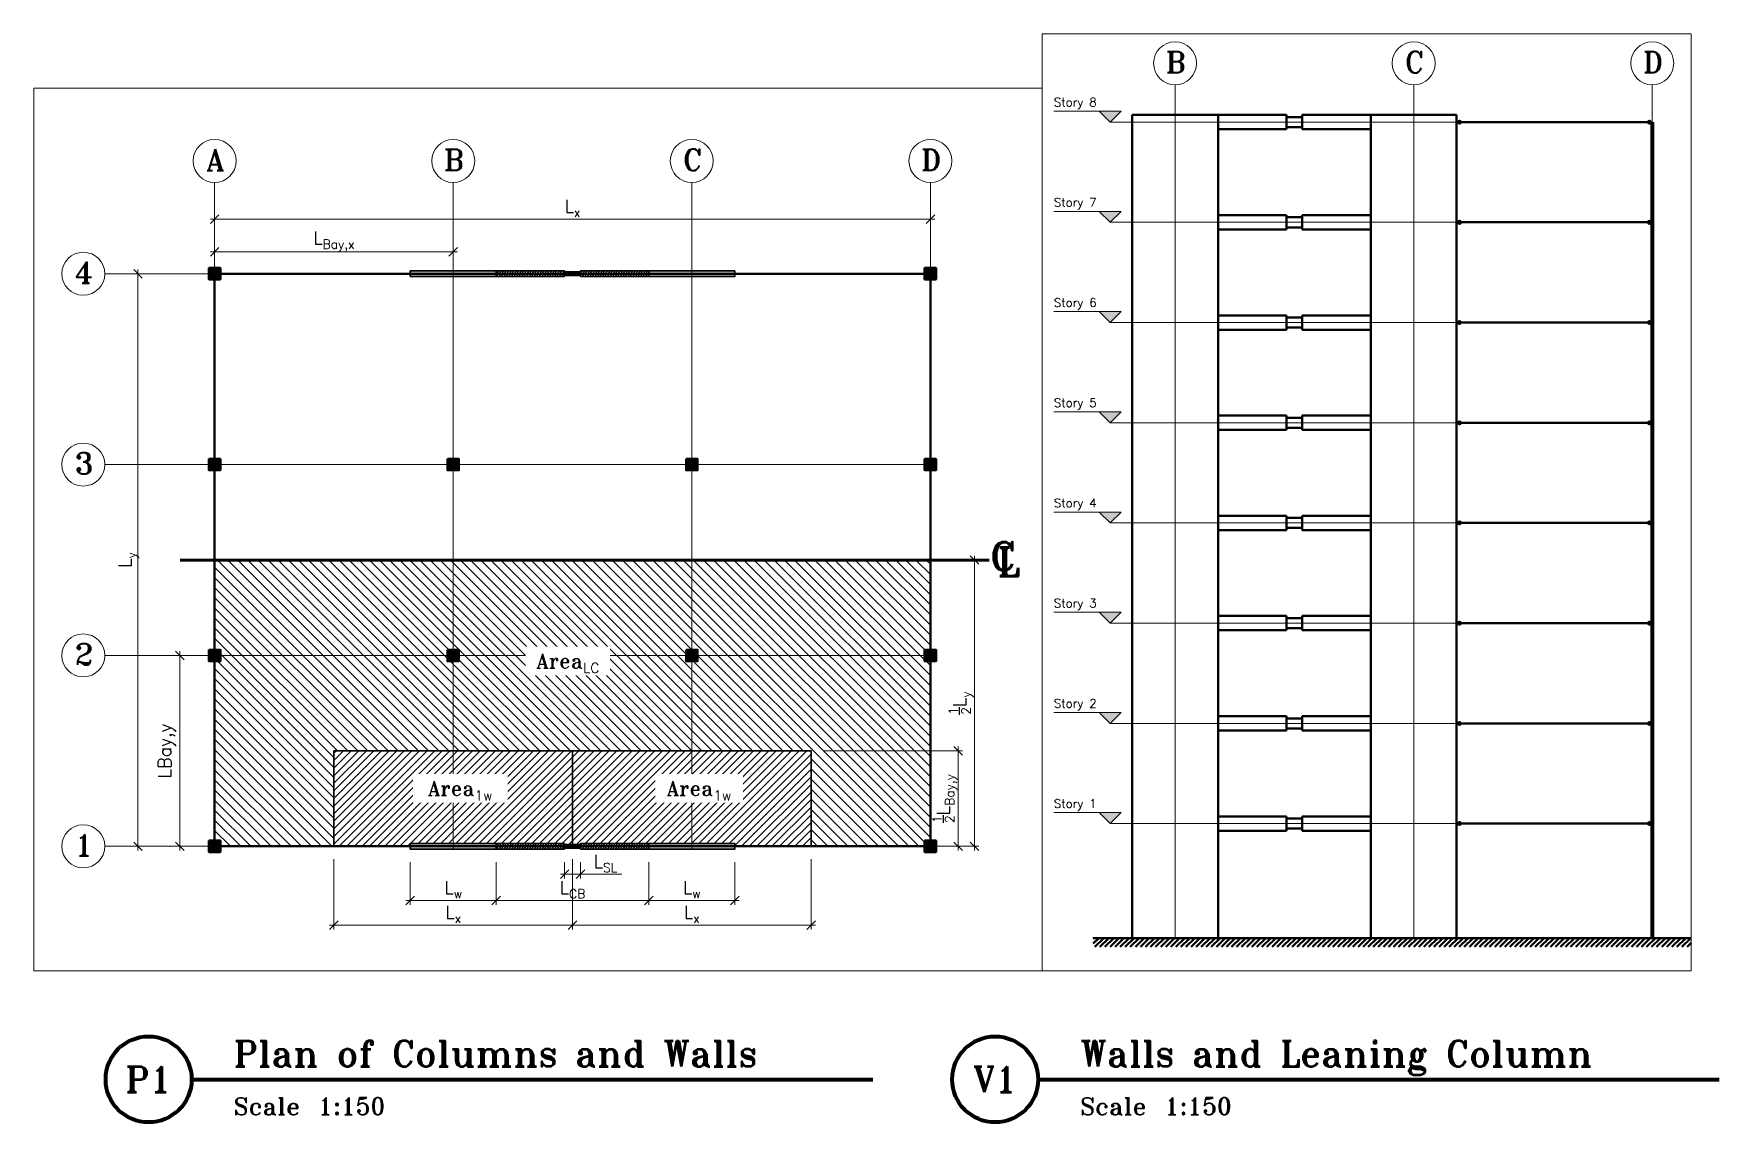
# Paper-space layout 'A3-Landscape' of a CAD drawing. Header units: millimetres. Extents: x 234 to 627, y 176 to 429.
# The model-space entities are those that its viewports show. They can reach past a viewport. Long polylines and large blocks are cut down to what shows.
import ezdxf
from ezdxf.enums import TextEntityAlignment as Align

# ---------------------------------------------------------------- set-up
doc = ezdxf.new("R2010")
doc.units = ezdxf.units.MM
doc.header["$MEASUREMENT"] = 0
doc.header["$PDMODE"] = 3
doc.linetypes.add('ACAD_ISO03W100', pattern=[30, 12, -18])
doc.linetypes.add('ACAD_ISO04W100', pattern=[30, 24, -3, 0, -3])
for name, color, linetype, lineweight in [('1', 1, 'Continuous', 9), ('1__', 1, 'ACAD_ISO03W100', 9), ('2', 2, 'Continuous', 20), ('3', 3, 'Continuous', 30), ('3__', 3, 'ACAD_ISO03W100', 30), ('4', 4, 'Continuous', 40), ('5__', 5, 'ACAD_ISO03W100', 50), ('6', 6, 'Continuous', 70)]:
    doc.layers.add(name, color=color, linetype=linetype, lineweight=lineweight)
doc.layers.add('Dims', color=1, linetype='Continuous')
doc.styles.add('Romant', font='romant.shx')
doc.dimstyles.new('150', dxfattribs={"dimscale": 150, "dimtxt": 3, "dimasz": 2, "dimexe": 1, "dimexo": 3, "dimgap": 1, "dimtad": 1, "dimdec": 0, "dimzin": 0, "dimdsep": 46, "dimtxsty": 'Romant', "dimblk": 'OBLIQUE', "dimcen": 0.09, "dimdle": 1, "dimclrd": 1, "dimclre": 1, "dimclrt": 3, "dimadec": 1, "dimazin": 0, "dimtfac": 1, "dimtdec": 0, "dimtofl": 0, "dimtmove": 0, "dimatfit": 3, "dimfxl": 1, "dimtfillclr": 3, "dimtolj": 1, "dimtzin": 0, "dimlwd": 15, "dimlwe": 15, "dimarcsym": 0})
pattern_1 = [(45, (0, 20000), (-44.194174, 44.194174), [])]

# ---------------------------------------------------------------- blocks, each defined once
blk = doc.blocks.new('*U30')
at = {"layer": '6'}
blk.add_line((0, 0), (158.64, 0), dxfattribs=at)
blk.add_circle((-10, 0), 10, dxfattribs=at)
at = {"style": 'Romant'}
for tag, p, height in [('TITLE', (9.83, 3), 6), ('SCALE', (29.49, -8.24), 4)]:
    blk.add_attdef(tag, p, '', height=height, dxfattribs=at)
blk.add_attdef('SHEET', text='', height=6, dxfattribs=at).set_placement((-10, -3), align=Align.CENTER)
at = {"layer": '4', "insert": (9.83, -4.28), "char_height": 4, "attachment_point": 1, "style": 'Romant'}
blk.add_mtext_dynamic_manual_height_columns('Scale ', width=407.2188, gutter_width=1, heights=[0], dxfattribs=at)
blk = doc.blocks.new('_Oblique')
at = {"color": 0, "linetype": 'ByBlock', "lineweight": -2}
blk.add_line((-0.5, -0.5), (0.5, 0.5), dxfattribs=at)
blk = doc.blocks.new('*D32')
at = {"layer": 'Defpoints', "color": 0, "transparency": 16777216}
for p in [(-24949, 88022), (51, 88022), (51, 88022)]:
    blk.add_point(p, dxfattribs=at)
at = {"layer": 'Dims', "color": 1, "lineweight": 15, "transparency": 16777216}
for p, q in [((-24949, 88472), (-24949, 88172)), ((51, 88472), (51, 88172)), ((-25099, 88022), (201, 88022))]:
    blk.add_line(p, q, dxfattribs=at)
at = {"layer": 'Dims', "color": 1, "lineweight": 15, "transparency": 16777216, "xscale": 300, "yscale": 300, "zscale": 300, "rotation": 180}
blk.add_blockref('_Oblique', (-24949, 88022), dxfattribs=at)
at = {"layer": 'Dims', "color": 1, "lineweight": 15, "transparency": 16777216, "xscale": 300, "yscale": 300, "zscale": 300}
blk.add_blockref('_Oblique', (51, 88022), dxfattribs=at)
at = {"layer": 'Dims', "color": 3, "transparency": 16777216, "insert": (-12449, 88397), "char_height": 450, "attachment_point": 5, "style": 'Romant'}
blk.add_mtext('\\A1;L{\\H0.7x;\\S^ x;}', dxfattribs=at)
blk = doc.blocks.new('*D33')
at = {"layer": 'Defpoints', "color": 0, "transparency": 16777216}
for p in [(-27626, 86113), (-27626, 86113), (-27626, 66113)]:
    blk.add_point(p, dxfattribs=at)
at = {"layer": 'Dims', "color": 1, "lineweight": 15, "transparency": 16777216}
for p, q in [((-28076, 86113), (-27776, 86113)), ((-27626, 65963), (-27626, 86263)), ((-28076, 66113), (-27776, 66113))]:
    blk.add_line(p, q, dxfattribs=at)
at = {"layer": 'Dims', "color": 1, "lineweight": 15, "transparency": 16777216, "xscale": 300, "yscale": 300, "zscale": 300}
for p, rotation in [((-27626, 86113), 90), ((-27626, 66113), 270)]:
    blk.add_blockref('_Oblique', p, dxfattribs=dict(at, rotation=rotation))
at = {"layer": 'Dims', "color": 3, "transparency": 16777216, "insert": (-28001, 76113), "char_height": 450, "attachment_point": 5, "rotation": 90, "style": 'Romant'}
blk.add_mtext('\\A1;L{\\H0.7x;\\S^ y;}', dxfattribs=at)
blk = doc.blocks.new('*D34')
at = {"layer": 'Defpoints', "color": 0, "transparency": 16777216}
for p in [(-26169, 72780), (-26169, 72780), (-26169, 66113)]:
    blk.add_point(p, dxfattribs=at)
at = {"layer": 'Dims', "color": 1, "lineweight": 15, "transparency": 16777216}
for p, q in [((-26619, 72780), (-26319, 72780)), ((-26169, 65963), (-26169, 72930)), ((-26619, 66113), (-26319, 66113))]:
    blk.add_line(p, q, dxfattribs=at)
at = {"layer": 'Dims', "color": 1, "lineweight": 15, "transparency": 16777216, "xscale": 300, "yscale": 300, "zscale": 300}
for p, rotation in [((-26169, 72780), 90), ((-26169, 66113), 270)]:
    blk.add_blockref('_Oblique', p, dxfattribs=dict(at, rotation=rotation))
at = {"layer": 'Dims', "color": 3, "transparency": 16777216, "insert": (-26619, 69446), "char_height": 450, "attachment_point": 5, "rotation": 90, "style": 'Romant'}
blk.add_mtext('\\A1;LBay,y', dxfattribs=at)
blk = doc.blocks.new('*D35')
at = {"layer": 'Defpoints', "color": 0, "transparency": 16777216}
for p in [(-24949, 86876), (-16615, 86876), (-16615, 86876)]:
    blk.add_point(p, dxfattribs=at)
at = {"layer": 'Dims', "color": 1, "lineweight": 15, "transparency": 16777216}
for p, q in [((-24949, 87326), (-24949, 87026)), ((-16615, 87326), (-16615, 87026)), ((-25099, 86876), (-16465, 86876))]:
    blk.add_line(p, q, dxfattribs=at)
at = {"layer": 'Dims', "color": 1, "lineweight": 15, "transparency": 16777216, "xscale": 300, "yscale": 300, "zscale": 300, "rotation": 180}
blk.add_blockref('_Oblique', (-24949, 86876), dxfattribs=at)
at = {"layer": 'Dims', "color": 1, "lineweight": 15, "transparency": 16777216, "xscale": 300, "yscale": 300, "zscale": 300}
blk.add_blockref('_Oblique', (-16615, 86876), dxfattribs=at)
at = {"layer": 'Dims', "color": 3, "transparency": 16777216, "insert": (-20782, 87289), "char_height": 450, "width": 28.85, "attachment_point": 5, "style": 'Romant'}
blk.add_mtext('\\A1;L{\\H0.7x;\\S^ Bay,x;}', dxfattribs=at)
blk = doc.blocks.new('*D36')
at = {"layer": 'Defpoints', "color": 0, "transparency": 16777216}
for p in [(51, 76113), (1589, 76113), (51, 66113)]:
    blk.add_point(p, dxfattribs=at)
at = {"layer": 'Dims', "color": 1, "lineweight": 15, "transparency": 16777216}
for p, q in [((501, 76113), (1739, 76113)), ((1589, 65963), (1589, 76263)), ((501, 66113), (1739, 66113))]:
    blk.add_line(p, q, dxfattribs=at)
at = {"layer": 'Dims', "color": 1, "lineweight": 15, "transparency": 16777216, "xscale": 300, "yscale": 300, "zscale": 300}
for p, rotation in [((1589, 76113), 90), ((1589, 66113), 270)]:
    blk.add_blockref('_Oblique', p, dxfattribs=dict(at, rotation=rotation))
at = {"layer": 'Dims', "color": 3, "transparency": 16777216, "insert": (1071, 71113), "char_height": 450, "width": 210, "attachment_point": 5, "rotation": 90, "style": 'Romant'}
blk.add_mtext('\\A1;{\\H0.7x;\\S1/2;\\H1.42857x;L\\H0.7x;\\S^ y;}', dxfattribs=at)
blk = doc.blocks.new('*D37')
at = {"layer": 'Defpoints', "color": 0, "transparency": 16777216}
for p in [(-4115, 69446), (1023, 69446), (-4115, 66113)]:
    blk.add_point(p, dxfattribs=at)
at = {"layer": 'Dims', "color": 1, "lineweight": 15, "transparency": 16777216}
for p, q in [((1023, 65963), (1023, 69596)), ((-3665, 69446), (1173, 69446)), ((-3665, 66113), (1173, 66113))]:
    blk.add_line(p, q, dxfattribs=at)
at = {"layer": 'Dims', "color": 1, "lineweight": 15, "transparency": 16777216, "xscale": 300, "yscale": 300, "zscale": 300}
for p, rotation in [((1023, 69446), 90), ((1023, 66113), 270)]:
    blk.add_blockref('_Oblique', p, dxfattribs=dict(at, rotation=rotation))
at = {"layer": 'Dims', "color": 3, "transparency": 16777216, "insert": (505, 67780), "char_height": 450, "attachment_point": 5, "rotation": 90, "style": 'Romant'}
blk.add_mtext('\\A1;{\\H0.7x;\\S1/2;}L{\\H0.7x;\\S^ Bay,y;}', dxfattribs=at)
blk = doc.blocks.new('*D38')
at = {"layer": 'Defpoints', "color": 0, "transparency": 16777216}
for p in [(-20782, 66113), (-12449, 66113), (-12449, 63363)]:
    blk.add_point(p, dxfattribs=at)
at = {"layer": 'Dims', "color": 1, "lineweight": 15, "transparency": 16777216}
for p, q in [((-20782, 65663), (-20782, 63213)), ((-12449, 65663), (-12449, 63213)), ((-20932, 63363), (-12299, 63363))]:
    blk.add_line(p, q, dxfattribs=at)
at = {"layer": 'Dims', "color": 1, "lineweight": 15, "transparency": 16777216, "xscale": 300, "yscale": 300, "zscale": 300, "rotation": 180}
blk.add_blockref('_Oblique', (-20782, 63363), dxfattribs=at)
at = {"layer": 'Dims', "color": 1, "lineweight": 15, "transparency": 16777216, "xscale": 300, "yscale": 300, "zscale": 300}
blk.add_blockref('_Oblique', (-12449, 63363), dxfattribs=at)
at = {"layer": 'Dims', "color": 3, "transparency": 16777216, "insert": (-16615, 63738), "char_height": 450, "attachment_point": 5, "style": 'Romant'}
blk.add_mtext('\\A1;L{\\H0.7x;\\S^ x;}', dxfattribs=at)
blk = doc.blocks.new('*D39')
at = {"layer": 'Defpoints', "color": 0, "transparency": 16777216}
for p in [(-12449, 66113), (-4115, 66113), (-4115, 63363)]:
    blk.add_point(p, dxfattribs=at)
at = {"layer": 'Dims', "color": 1, "lineweight": 15, "transparency": 16777216}
for p, q in [((-12449, 65663), (-12449, 63213)), ((-4115, 65663), (-4115, 63213)), ((-12599, 63363), (-3965, 63363))]:
    blk.add_line(p, q, dxfattribs=at)
at = {"layer": 'Dims', "color": 1, "lineweight": 15, "transparency": 16777216, "xscale": 300, "yscale": 300, "zscale": 300, "rotation": 180}
blk.add_blockref('_Oblique', (-12449, 63363), dxfattribs=at)
at = {"layer": 'Dims', "color": 1, "lineweight": 15, "transparency": 16777216, "xscale": 300, "yscale": 300, "zscale": 300}
blk.add_blockref('_Oblique', (-4115, 63363), dxfattribs=at)
at = {"layer": 'Dims', "color": 3, "transparency": 16777216, "insert": (-8282, 63738), "char_height": 450, "attachment_point": 5, "style": 'Romant'}
blk.add_mtext('\\A1;L{\\H0.7x;\\S^ x;}', dxfattribs=at)
blk = doc.blocks.new('*D40')
at = {"layer": 'Defpoints', "color": 0, "transparency": 16777216}
for p in [(-18115, 66013), (-15115, 66013), (-15115, 64223)]:
    blk.add_point(p, dxfattribs=at)
at = {"layer": 'Dims', "color": 1, "lineweight": 15, "transparency": 16777216}
for p, q in [((-18115, 65563), (-18115, 64073)), ((-15115, 65563), (-15115, 64073)), ((-18265, 64223), (-14965, 64223))]:
    blk.add_line(p, q, dxfattribs=at)
at = {"layer": 'Dims', "color": 1, "lineweight": 15, "transparency": 16777216, "xscale": 300, "yscale": 300, "zscale": 300, "rotation": 180}
blk.add_blockref('_Oblique', (-18115, 64223), dxfattribs=at)
at = {"layer": 'Dims', "color": 1, "lineweight": 15, "transparency": 16777216, "xscale": 300, "yscale": 300, "zscale": 300}
blk.add_blockref('_Oblique', (-15115, 64223), dxfattribs=at)
at = {"layer": 'Dims', "color": 3, "transparency": 16777216, "insert": (-16615, 64598), "char_height": 450, "attachment_point": 5, "style": 'Romant'}
blk.add_mtext('\\A1;L{\\H0.7x;\\S^ w;}', dxfattribs=at)
blk = doc.blocks.new('*D41')
at = {"layer": 'Defpoints', "color": 0, "transparency": 16777216}
for p in [(-15115, 66013), (-9782, 66013), (-9782, 64223)]:
    blk.add_point(p, dxfattribs=at)
at = {"layer": 'Dims', "color": 1, "lineweight": 15, "transparency": 16777216}
for p, q in [((-15115, 65563), (-15115, 64073)), ((-9782, 65563), (-9782, 64073)), ((-15265, 64223), (-9632, 64223))]:
    blk.add_line(p, q, dxfattribs=at)
at = {"layer": 'Dims', "color": 1, "lineweight": 15, "transparency": 16777216, "xscale": 300, "yscale": 300, "zscale": 300, "rotation": 180}
blk.add_blockref('_Oblique', (-15115, 64223), dxfattribs=at)
at = {"layer": 'Dims', "color": 1, "lineweight": 15, "transparency": 16777216, "xscale": 300, "yscale": 300, "zscale": 300}
blk.add_blockref('_Oblique', (-9782, 64223), dxfattribs=at)
at = {"layer": 'Dims', "color": 3, "transparency": 16777216, "insert": (-12449, 64598), "char_height": 450, "attachment_point": 5, "style": 'Romant'}
blk.add_mtext('\\A1;L{\\H0.7x;\\S^ CB;}', dxfattribs=at)
blk = doc.blocks.new('*D42')
at = {"layer": 'Defpoints', "color": 0, "transparency": 16777216}
for p in [(-9782, 66013), (-6782, 66013), (-6782, 64223)]:
    blk.add_point(p, dxfattribs=at)
at = {"layer": 'Dims', "color": 1, "lineweight": 15, "transparency": 16777216}
for p, q in [((-9782, 65563), (-9782, 64073)), ((-6782, 65563), (-6782, 64073)), ((-9932, 64223), (-6632, 64223))]:
    blk.add_line(p, q, dxfattribs=at)
at = {"layer": 'Dims', "color": 1, "lineweight": 15, "transparency": 16777216, "xscale": 300, "yscale": 300, "zscale": 300, "rotation": 180}
blk.add_blockref('_Oblique', (-9782, 64223), dxfattribs=at)
at = {"layer": 'Dims', "color": 1, "lineweight": 15, "transparency": 16777216, "xscale": 300, "yscale": 300, "zscale": 300}
blk.add_blockref('_Oblique', (-6782, 64223), dxfattribs=at)
at = {"layer": 'Dims', "color": 3, "transparency": 16777216, "insert": (-8282, 64598), "char_height": 450, "attachment_point": 5, "style": 'Romant'}
blk.add_mtext('\\A1;L{\\H0.7x;\\S^ w;}', dxfattribs=at)
blk = doc.blocks.new('*D43')
at = {"layer": 'Defpoints', "color": 0, "transparency": 16777216}
for p in [(-12724, 66013), (-12174, 66013), (-12174, 65137)]:
    blk.add_point(p, dxfattribs=at)
at = {"layer": 'Dims', "color": 1, "lineweight": 15, "transparency": 16777216}
for p, q in [((-12724, 65563), (-12724, 64987)), ((-12174, 65563), (-12174, 64987)), ((-12874, 65137), (-12174, 65137)), ((-12174, 65137), (-10721, 65137))]:
    blk.add_line(p, q, dxfattribs=at)
at = {"layer": 'Dims', "color": 1, "lineweight": 15, "transparency": 16777216, "xscale": 300, "yscale": 300, "zscale": 300, "rotation": 180}
blk.add_blockref('_Oblique', (-12724, 65137), dxfattribs=at)
at = {"layer": 'Dims', "color": 1, "lineweight": 15, "transparency": 16777216, "xscale": 300, "yscale": 300, "zscale": 300}
blk.add_blockref('_Oblique', (-12174, 65137), dxfattribs=at)
at = {"layer": 'Dims', "color": 3, "transparency": 16777216, "insert": (-11297, 65512), "char_height": 450, "attachment_point": 5, "style": 'Romant'}
blk.add_mtext('\\A1;L{\\H0.7x;\\S^ SL;}', dxfattribs=at)

msp = doc.modelspace()

# ---------------------------------------------------------------- hatches: boundary and pattern name
at = {"layer": '3'}
h = msp.add_hatch(color=4, dxfattribs=at)
h.dxf.hatch_style = 1
h.paths.add_polyline_path([(-18115.4, 86013), (-15115.4, 86013), (-15115.4, 86213), (-18115.4, 86213)])
h = msp.add_hatch(dxfattribs=at)
h.set_pattern_fill('ANSI31', color=4, scale=500)
h.set_pattern_definition(pattern_1)
h.paths.add_polyline_path([(-12723.8, 86213), (-15115.4, 86213), (-15115.4, 86113), (-12723.8, 86113)])
h.paths.add_polyline_path([(-12723.8, 86113), (-15115.4, 86113), (-15115.4, 86013), (-12723.8, 86013)])
h.paths.add_polyline_path([(-9782.1, 86213), (-12173.8, 86213), (-12173.8, 86113), (-9782.1, 86113)])
h.paths.add_polyline_path([(-9782.1, 86113), (-12173.8, 86113), (-12173.8, 86013), (-9782.1, 86013)])
h = msp.add_hatch(dxfattribs=at)
h.set_pattern_fill('ANSI31', color=1, scale=500)
h.set_pattern_definition(pattern_1)
h.paths.add_polyline_path([(-12173.8, 86178), (-12723.8, 86178), (-12723.8, 86113), (-12173.8, 86113)])
h.paths.add_polyline_path([(-12173.8, 86113), (-12723.8, 86113), (-12723.8, 86048), (-12173.8, 86048)])
h = msp.add_hatch(color=4, dxfattribs=at)
h.dxf.hatch_style = 1
h.paths.add_polyline_path([(-9782.1, 86013), (-6782.1, 86013), (-6782.1, 86213), (-9782.1, 86213)])
h = msp.add_hatch(dxfattribs=at)
h.set_pattern_fill('ANSI31', color=1, scale=2000, angle=90)
h.paths.add_polyline_path([(-16615.4, 72579.7), (-16815.4, 72579.7), (-16815.4, 72779.7), (-24748.8, 72779.7), (-24748.8, 72579.7), (-24948.8, 72579.7), (-24948.8, 66313), (-24748.8, 66313), (-24748.8, 66113), (-20782.1, 66113), (-20782.1, 69446.4), (-16615.4, 69446.4)])
h.paths.add_polyline_path([(-16615.4, 76113), (-24948.8, 76113), (-24948.8, 72979.7), (-24748.8, 72979.7), (-24748.8, 72779.7), (-16815.4, 72779.7), (-16815.4, 72979.7), (-16615.4, 72979.7)])
h.paths.add_polyline_path([(-8282.1, 76113), (-16615.4, 76113), (-16615.4, 72979.7), (-16415.4, 72979.7), (-16415.4, 72779.7), (-8482.1, 72779.7), (-8482.1, 72979.7), (-8282.1, 72979.7)])
h.paths.add_polyline_path([(-8282.1, 72579.7), (-8482.1, 72579.7), (-8482.1, 72779.7), (-16415.4, 72779.7), (-16415.4, 72579.7), (-16615.4, 72579.7), (-16615.4, 69446.4), (-8282.1, 69446.4)])
h.paths.add_polyline_path([(51.2, 76113), (-8282.1, 76113), (-8282.1, 72979.7), (-8082.1, 72979.7), (-8082.1, 72779.7), (-148.8, 72779.7), (-148.8, 72979.7), (51.2, 72979.7)])
h.paths.add_polyline_path([(51.2, 72579.7), (-148.8, 72579.7), (-148.8, 72779.7), (-8082.1, 72779.7), (-8082.1, 72579.7), (-8282.1, 72579.7), (-8282.1, 69446.4), (-4115.4, 69446.4), (-4115.4, 66113), (-148.8, 66113), (-148.8, 66313), (51.2, 66313)])
h = msp.add_hatch(dxfattribs=at)
h.set_pattern_fill('ANSI31', color=3, scale=1500)
h.paths.add_polyline_path([(-16615.4, 69446.4), (-20782.1, 69446.4), (-20782.1, 66113), (-18115.4, 66113), (-18115.4, 66213), (-16615.4, 66213)])
h.paths.add_polyline_path([(-8282.1, 69446.4), (-16615.4, 69446.4), (-16615.4, 66213), (-15115.4, 66213), (-12723.8, 66213), (-12723.8, 66178), (-12173.8, 66178), (-12173.8, 66213), (-9782.1, 66213), (-8282.1, 66213)])
h.paths.add_polyline_path([(-4115.4, 69446.4), (-8282.1, 69446.4), (-8282.1, 66213), (-6782.1, 66213), (-6782.1, 66113), (-4115.4, 66113)])
h = msp.add_hatch(color=4, dxfattribs=at)
h.dxf.hatch_style = 1
h.paths.add_polyline_path([(-18115.4, 66013), (-15115.4, 66013), (-15115.4, 66213), (-18115.4, 66213)])
h = msp.add_hatch(dxfattribs=at)
h.set_pattern_fill('ANSI31', color=4, scale=500)
h.paths.add_polyline_path([(-12723.8, 66213), (-15115.4, 66213), (-15115.4, 66113), (-12723.8, 66113)])
h.paths.add_polyline_path([(-12723.8, 66113), (-15115.4, 66113), (-15115.4, 66013), (-12723.8, 66013)])
h.paths.add_polyline_path([(-9782.1, 66213), (-12173.8, 66213), (-12173.8, 66113), (-9782.1, 66113)])
h.paths.add_polyline_path([(-9782.1, 66113), (-12173.8, 66113), (-12173.8, 66013), (-9782.1, 66013)])
h = msp.add_hatch(dxfattribs=at)
h.set_pattern_fill('ANSI31', color=1, scale=500)
h.paths.add_polyline_path([(-12173.8, 66178), (-12723.8, 66178), (-12723.8, 66113), (-12173.8, 66113)])
h.paths.add_polyline_path([(-12173.8, 66113), (-12723.8, 66113), (-12723.8, 66048), (-12173.8, 66048)])
h = msp.add_hatch(color=4, dxfattribs=at)
h.dxf.hatch_style = 1
h.paths.add_polyline_path([(-9782.1, 66013), (-6782.1, 66013), (-6782.1, 66213), (-9782.1, 66213)])
at = {"layer": '4'}
h = msp.add_hatch(color=2, dxfattribs=at)
h.dxf.hatch_style = 1
h.paths.add_polyline_path([(-18880.9, 48636.1), (-18499, 49018), (-19262.8, 49018)])
h = msp.add_hatch(color=2, dxfattribs=at)
h.dxf.hatch_style = 1
h.paths.add_polyline_path([(-18880.9, 45136.1), (-18499, 45518), (-19262.8, 45518)])
h = msp.add_hatch(color=2, dxfattribs=at)
h.dxf.hatch_style = 1
h.paths.add_polyline_path([(-18880.9, 41636.1), (-18499, 42018), (-19262.8, 42018)])
h = msp.add_hatch(color=2, dxfattribs=at)
h.dxf.hatch_style = 1
h.paths.add_polyline_path([(-18880.9, 38136.1), (-18499, 38518), (-19262.8, 38518)])
h = msp.add_hatch(color=2, dxfattribs=at)
h.dxf.hatch_style = 1
h.paths.add_polyline_path([(-18880.9, 34636.1), (-18499, 35018), (-19262.8, 35018)])
h = msp.add_hatch(color=2, dxfattribs=at)
h.dxf.hatch_style = 1
h.paths.add_polyline_path([(-18880.9, 31136.1), (-18499, 31518), (-19262.8, 31518)])
h = msp.add_hatch(color=2, dxfattribs=at)
h.dxf.hatch_style = 1
h.paths.add_polyline_path([(-18880.9, 27636.1), (-18499, 28018), (-19262.8, 28018)])
h = msp.add_hatch(color=2, dxfattribs=at)
h.dxf.hatch_style = 1
h.paths.add_polyline_path([(-18880.9, 24136.1), (-18499, 24518), (-19262.8, 24518)])
h = msp.add_hatch(dxfattribs=at)
h.set_pattern_fill('ANSI31', color=2, scale=1000)
h.paths.add_polyline_path([(1410.6, 20136.1), (-19474.7, 20136.1), (-19474.7, 19826.3), (1410.6, 19826.3)])
at = {"layer": 'Dims', "true_color": 0x000000}
h = msp.add_hatch(color=18, dxfattribs=at)
h.dxf.hatch_style = 1
h.paths.add_polyline_path([(-25148.8, 86313), (-24748.8, 86313), (-24748.8, 85913), (-25148.8, 85913)])
h = msp.add_hatch(color=18, dxfattribs=at)
h.dxf.hatch_style = 1
h.paths.add_polyline_path([(-148.8, 86313), (251.2, 86313), (251.2, 85913), (-148.8, 85913)])
h = msp.add_hatch(color=18, dxfattribs=at)
h.dxf.hatch_style = 1
h.paths.add_polyline_path([(-25148.8, 79646.4), (-24748.8, 79646.4), (-24748.8, 79246.4), (-25148.8, 79246.4)])
h = msp.add_hatch(color=18, dxfattribs=at)
h.dxf.hatch_style = 1
h.paths.add_polyline_path([(-16815.4, 79646.4), (-16415.4, 79646.4), (-16415.4, 79246.4), (-16815.4, 79246.4)])
h = msp.add_hatch(color=18, dxfattribs=at)
h.dxf.hatch_style = 1
h.paths.add_polyline_path([(-8482.1, 79646.4), (-8082.1, 79646.4), (-8082.1, 79246.4), (-8482.1, 79246.4)])
h = msp.add_hatch(color=18, dxfattribs=at)
h.dxf.hatch_style = 1
h.paths.add_polyline_path([(-148.8, 79646.4), (251.2, 79646.4), (251.2, 79246.4), (-148.8, 79246.4)])
h = msp.add_hatch(color=18, dxfattribs=at)
h.dxf.hatch_style = 1
h.paths.add_polyline_path([(-25148.8, 72979.7), (-24748.8, 72979.7), (-24748.8, 72579.7), (-25148.8, 72579.7)])
h = msp.add_hatch(color=18, dxfattribs=at)
h.dxf.hatch_style = 1
h.paths.add_polyline_path([(-16815.4, 72979.7), (-16415.4, 72979.7), (-16415.4, 72579.7), (-16815.4, 72579.7)])
h = msp.add_hatch(color=18, dxfattribs=at)
h.dxf.hatch_style = 1
h.paths.add_polyline_path([(-8482.1, 72979.7), (-8082.1, 72979.7), (-8082.1, 72579.7), (-8482.1, 72579.7)])
h = msp.add_hatch(color=18, dxfattribs=at)
h.dxf.hatch_style = 1
h.paths.add_polyline_path([(-148.8, 72979.7), (251.2, 72979.7), (251.2, 72579.7), (-148.8, 72579.7)])
h = msp.add_hatch(color=18, dxfattribs=at)
h.dxf.hatch_style = 1
h.paths.add_polyline_path([(-25148.8, 66313), (-24748.8, 66313), (-24748.8, 65913), (-25148.8, 65913)])
at = {"layer": 'Dims'}
h = msp.add_hatch(color=1, dxfattribs=at)
h.dxf.hatch_style = 1
h.paths.add_polyline_path([(-148.8, 66313), (251.2, 66313), (251.2, 65913), (-148.8, 65913)])

# ---------------------------------------------------------------- linework, layer by layer
at = {"layer": '1'}
for centre in [(-24948.8, 90050.7), (-16615.4, 90050.7), (-8282.1, 90050.7), (51.2, 90050.7), (-29536, 86113), (-29536, 79446.4), (-29536, 72779.7), (-29536, 66113), (-16615.4, 50690.8), (-8282.1, 50690.8), (51.2, 50690.8)]:
    msp.add_circle(centre, 750, dxfattribs=at)
at = {"layer": '1__', "ltscale": 0.2}
for p, q in [((-24948.8, 66113), (-24948.8, 89300.7)), ((-16615.4, 89300.7), (-16615.4, 66113)), ((-8282.1, 89300.7), (-8282.1, 66113)), ((51.2, 89300.7), (51.2, 66113)), ((-28786, 86113), (51.2, 86113)), ((-28786, 79446.4), (51.2, 79446.4)), ((-28786, 72779.7), (51.2, 72779.7)), ((-28786, 66113), (51.2, 66113)), ((-16615.4, 49940.8), (-16615.4, 20136.1)), ((-8282.1, 49940.8), (-8282.1, 20136.1)), ((51.2, 49940.8), (51.2, 20136.1)), ((-18880.9, 48636.1), (-6782.1, 48636.1)), ((-18880.9, 45136.1), (-6782.1, 45136.1)), ((-18880.9, 41636.1), (-6782.1, 41636.1)), ((-18880.9, 38136.1), (-6782.1, 38136.1)), ((-18880.9, 34636.1), (-6782.1, 34636.1)), ((-18880.9, 31136.1), (-6782.1, 31136.1)), ((-18880.9, 27636.1), (-6782.1, 27636.1)), ((-18880.9, 24136.1), (-6782.1, 24136.1))]:
    msp.add_line(p, q, dxfattribs=at)
at = {"layer": '1__'}
for p, q in [((-16615.4, 66113), (-16615.4, 66013)), ((-8282.1, 66113), (-8282.1, 66013))]:
    msp.add_line(p, q, dxfattribs=at)
at = {"layer": '2'}
for p, q in [((-19262.8, 49018), (-20849.6, 49018)), ((-19262.8, 45518), (-20849.6, 45518)), ((-19262.8, 42018), (-20849.6, 42018)), ((-19262.8, 38518), (-20849.6, 38518)), ((-19262.8, 35018), (-20849.6, 35018)), ((-19262.8, 31518), (-20849.6, 31518)), ((-19262.8, 28018), (-20849.6, 28018)), ((-19262.8, 24518), (-20849.6, 24518))]:
    msp.add_line(p, q, dxfattribs=at)
for points in [[(-19262.8, 49018), (-18499, 49018), (-18880.9, 48636.1), (-19262.8, 49018)], [(-19262.8, 45518), (-18499, 45518), (-18880.9, 45136.1), (-19262.8, 45518)], [(-19262.8, 42018), (-18499, 42018), (-18880.9, 41636.1), (-19262.8, 42018)], [(-19262.8, 38518), (-18499, 38518), (-18880.9, 38136.1), (-19262.8, 38518)], [(-19262.8, 35018), (-18499, 35018), (-18880.9, 34636.1), (-19262.8, 35018)], [(-19262.8, 31518), (-18499, 31518), (-18880.9, 31136.1), (-19262.8, 31518)], [(-19262.8, 28018), (-18499, 28018), (-18880.9, 27636.1), (-19262.8, 28018)], [(-19262.8, 24518), (-18499, 24518), (-18880.9, 24136.1), (-19262.8, 24518)]]:
    msp.add_lwpolyline(points, dxfattribs=at)
at = {"layer": '3'}
for p, q in [((-12723.8, 86213), (-12723.8, 86013)), ((-12173.8, 86178), (-12723.8, 86178)), ((-12723.8, 86048), (-12173.8, 86048)), ((-12173.8, 86013), (-12173.8, 86213)), ((-12723.8, 66213), (-12723.8, 66013)), ((-12173.8, 66178), (-12723.8, 66178)), ((-12723.8, 66048), (-12173.8, 66048)), ((-12173.8, 66013), (-12173.8, 66213))]:
    msp.add_line(p, q, dxfattribs=at)
for points in [[(-18115.4, 86013), (-15115.4, 86013), (-15115.4, 86213), (-18115.4, 86213)], [(-9782.1, 86013), (-6782.1, 86013), (-6782.1, 86213), (-9782.1, 86213)], [(-18115.4, 66013), (-15115.4, 66013), (-15115.4, 66213), (-18115.4, 66213)], [(-9782.1, 66013), (-6782.1, 66013), (-6782.1, 66213), (-9782.1, 66213)]]:
    msp.add_lwpolyline(points, close=True, dxfattribs=at)
for points in [[(-12723.8, 86013), (-15115.4, 86013), (-15115.4, 86213), (-12723.8, 86213)], [(-12173.8, 86213), (-9782.1, 86213), (-9782.1, 86013), (-12173.8, 86013)], [(-12723.8, 66013), (-15115.4, 66013), (-15115.4, 66213), (-12723.8, 66213)], [(-12173.8, 66213), (-9782.1, 66213), (-9782.1, 66013), (-12173.8, 66013)]]:
    msp.add_lwpolyline(points, dxfattribs=at)
at = {"layer": '3__', "linetype": 'ACAD_ISO04W100', "ltscale": 0.1}
msp.add_line((-12448.8, 66113), (-12448.8, 69446.4), dxfattribs=at)
msp.add_lwpolyline([(-20782.1, 66113), (-20782.1, 69446.4), (-4115.4, 69446.4), (-4115.4, 66113)], dxfattribs=at)
at = {"layer": '4'}
for p, q in [((-18115.4, 48886.1), (-18115.4, 20136.1)), ((-18115.4, 48886.1), (-12723.8, 48886.1)), ((-15115.4, 48886.1), (-15115.4, 20136.1)), ((-12723.8, 48886.1), (-12723.8, 48386.1)), ((-12173.8, 48886.1), (-12173.8, 48386.1)), ((-12173.8, 48886.1), (-6782.1, 48886.1)), ((-9782.1, 48886.1), (-9782.1, 20136.1)), ((-6782.1, 48886.1), (-6782.1, 20136.1)), ((-15115.4, 48386.1), (-12723.8, 48386.1)), ((-12723.8, 48811.1), (-12173.8, 48811.1)), ((-12723.8, 48461.1), (-12173.8, 48461.1)), ((-12173.8, 48386.1), (-9782.1, 48386.1)), ((-6782.1, 48636.1), (51.2, 48636.1)), ((-15115.4, 45386.1), (-12723.8, 45386.1)), ((-12723.8, 45386.1), (-12723.8, 44886.1)), ((-12173.8, 45386.1), (-12173.8, 44886.1)), ((-12173.8, 45386.1), (-9782.1, 45386.1)), ((-15115.4, 44886.1), (-12723.8, 44886.1)), ((-12723.8, 45311.1), (-12173.8, 45311.1)), ((-12723.8, 44961.1), (-12173.8, 44961.1)), ((-12173.8, 44886.1), (-9782.1, 44886.1)), ((-6782.1, 45136.1), (51.2, 45136.1)), ((-15115.4, 41886.1), (-12723.8, 41886.1)), ((-12723.8, 41886.1), (-12723.8, 41386.1)), ((-12723.8, 41811.1), (-12173.8, 41811.1)), ((-12173.8, 41886.1), (-12173.8, 41386.1)), ((-12173.8, 41886.1), (-9782.1, 41886.1)), ((-15115.4, 41386.1), (-12723.8, 41386.1)), ((-12723.8, 41461.1), (-12173.8, 41461.1)), ((-12173.8, 41386.1), (-9782.1, 41386.1)), ((-6782.1, 41636.1), (51.2, 41636.1)), ((-15115.4, 38386.1), (-12723.8, 38386.1)), ((-12723.8, 38386.1), (-12723.8, 37886.1)), ((-12723.8, 38311.1), (-12173.8, 38311.1)), ((-12173.8, 38386.1), (-12173.8, 37886.1)), ((-12173.8, 38386.1), (-9782.1, 38386.1)), ((-15115.4, 37886.1), (-12723.8, 37886.1)), ((-12723.8, 37961.1), (-12173.8, 37961.1)), ((-12173.8, 37886.1), (-9782.1, 37886.1)), ((-6782.1, 38136.1), (51.2, 38136.1)), ((-15115.4, 34886.1), (-12723.8, 34886.1)), ((-12723.8, 34886.1), (-12723.8, 34386.1)), ((-12723.8, 34811.1), (-12173.8, 34811.1)), ((-12173.8, 34886.1), (-12173.8, 34386.1)), ((-12173.8, 34886.1), (-9782.1, 34886.1)), ((-15115.4, 34386.1), (-12723.8, 34386.1)), ((-12723.8, 34461.1), (-12173.8, 34461.1)), ((-12173.8, 34386.1), (-9782.1, 34386.1)), ((-6782.1, 34636.1), (51.2, 34636.1)), ((-15115.4, 31386.1), (-12723.8, 31386.1)), ((-12723.8, 31386.1), (-12723.8, 30886.1)), ((-12723.8, 31311.1), (-12173.8, 31311.1)), ((-12173.8, 31386.1), (-12173.8, 30886.1)), ((-12173.8, 31386.1), (-9782.1, 31386.1)), ((-15115.4, 30886.1), (-12723.8, 30886.1)), ((-12723.8, 30961.1), (-12173.8, 30961.1)), ((-12173.8, 30886.1), (-9782.1, 30886.1)), ((-6782.1, 31136.1), (51.2, 31136.1)), ((-15115.4, 27886.1), (-12723.8, 27886.1)), ((-12723.8, 27886.1), (-12723.8, 27386.1)), ((-12723.8, 27811.1), (-12173.8, 27811.1)), ((-12173.8, 27886.1), (-12173.8, 27386.1)), ((-12173.8, 27886.1), (-9782.1, 27886.1)), ((-15115.4, 27386.1), (-12723.8, 27386.1)), ((-12723.8, 27461.1), (-12173.8, 27461.1)), ((-12173.8, 27386.1), (-9782.1, 27386.1)), ((-6782.1, 27636.1), (51.2, 27636.1)), ((-15115.4, 24386.1), (-12723.8, 24386.1)), ((-12723.8, 24386.1), (-12723.8, 23886.1)), ((-12723.8, 24311.1), (-12173.8, 24311.1)), ((-12173.8, 24386.1), (-12173.8, 23886.1)), ((-12173.8, 24386.1), (-9782.1, 24386.1)), ((-15115.4, 23886.1), (-12723.8, 23886.1)), ((-12723.8, 23961.1), (-12173.8, 23961.1)), ((-12173.8, 23886.1), (-9782.1, 23886.1)), ((-6782.1, 24136.1), (51.2, 24136.1)), ((-19474.7, 20136.1), (1410.6, 20136.1))]:
    msp.add_line(p, q, dxfattribs=at)
for points in [[(-25148.8, 86313), (-24748.8, 86313), (-24748.8, 85913), (-25148.8, 85913)], [(-24948.8, 66113), (51.2, 66113), (51.2, 86113), (-24948.8, 86113)], [(-148.8, 86313), (251.2, 86313), (251.2, 85913), (-148.8, 85913)], [(-25148.8, 79646.4), (-24748.8, 79646.4), (-24748.8, 79246.4), (-25148.8, 79246.4)], [(-16815.4, 79646.4), (-16415.4, 79646.4), (-16415.4, 79246.4), (-16815.4, 79246.4)], [(-8482.1, 79646.4), (-8082.1, 79646.4), (-8082.1, 79246.4), (-8482.1, 79246.4)], [(-148.8, 79646.4), (251.2, 79646.4), (251.2, 79246.4), (-148.8, 79246.4)], [(-25148.8, 72979.7), (-24748.8, 72979.7), (-24748.8, 72579.7), (-25148.8, 72579.7)], [(-16815.4, 72979.7), (-16415.4, 72979.7), (-16415.4, 72579.7), (-16815.4, 72579.7)], [(-8482.1, 72979.7), (-8082.1, 72979.7), (-8082.1, 72579.7), (-8482.1, 72579.7)], [(-148.8, 72979.7), (251.2, 72979.7), (251.2, 72579.7), (-148.8, 72579.7)], [(-25148.8, 66313), (-24748.8, 66313), (-24748.8, 65913), (-25148.8, 65913)], [(-148.8, 66313), (251.2, 66313), (251.2, 65913), (-148.8, 65913)]]:
    msp.add_lwpolyline(points, close=True, dxfattribs=at)
for centre in [(-6682.1, 48636.1), (-48.8, 48636.1), (-6682.1, 45136.1), (-48.8, 45136.1), (-6682.1, 41636.1), (-48.8, 41636.1), (-6682.1, 38136.1), (-48.8, 38136.1), (-6682.1, 34636.1), (-48.8, 34636.1), (-6682.1, 31136.1), (-48.8, 31136.1), (-6682.1, 27636.1), (-48.8, 27636.1), (-6682.1, 24136.1), (-48.8, 24136.1)]:
    msp.add_circle(centre, 50, dxfattribs=at)
at = {"layer": '5__', "linetype": 'ACAD_ISO04W100', "ltscale": 0.5}
msp.add_line((-26158.3, 76113), (2102.4, 76113), dxfattribs=at)
at = {"layer": '6'}
msp.add_line((51.2, 48636.1), (51.2, 20136.1), dxfattribs=at)

# ---------------------------------------------------------------- texts
at = {"layer": '3', "attachment_point": 1, "style": 'Romant'}
for s, width, gutter_width, insert, char_height in [('\\pxqc;A', 785.055, 37.6, (-25317.3, 90468.1), 750), ('\\pxqc;B', 785.055, 37.6, (-16984, 90468.1), 750), ('\\pxqc;C', 785.055, 37.6, (-8650.7, 90468.1), 750), ('\\pxqc;D', 785.055, 37.6, (-317.3, 90468.1), 750), ('\\pxqc;4', 785.055, 37.6, (-29904.6, 86530.4), 750), ('\\pxqc;3', 785.055, 37.6, (-29904.6, 79863.7), 750), ('\\pxqc;2', 785.055, 37.6, (-29904.6, 73197.1), 750), ('\\pxqc;1', 785.055, 37.6, (-29904.6, 66530.4), 750), ('\\pxqc;B', 785.055, 37.6, (-16984, 51108.2), 750), ('\\pxqc;C', 785.055, 37.6, (-8650.7, 51108.2), 750), ('\\pxqc;D', 785.055, 37.6, (-317.3, 51108.2), 750), ('Story 8', 2360.574, 5000, (-20849.6, 49483.7), 300), ('Story 7', 2360.574, 5000, (-20849.6, 45983.7), 300), ('Story 6', 2360.574, 5000, (-20849.6, 42483.7), 300), ('Story 5', 2360.574, 5000, (-20849.6, 38983.7), 300), ('Story 4', 2360.574, 5000, (-20849.6, 35483.7), 300), ('Story 3', 2360.574, 5000, (-20849.6, 31983.7), 300), ('Story 2', 2360.574, 5000, (-20849.6, 28483.7), 300), ('Story 1', 2360.574, 5000, (-20849.6, 24983.7), 300)]:
    msp.add_mtext_dynamic_manual_height_columns(s, width=width, gutter_width=gutter_width, heights=[0], dxfattribs=dict(at, insert=insert, char_height=char_height))
at = {"layer": '5__', "style": 'Romant'}
for s, p in [('C', (2139.5, 75742)), ('L', (2385.9, 75549.1))]:
    msp.add_text(s, height=1000, dxfattribs=at).set_placement(p)

# ---------------------------------------------------------------- dimensions: what is measured, and where the dimension line sits
at = {"layer": 'Dims'}
for base, p1, p2, text, picture, middle in [((51.2, 88022.1), (-24948.8, 88022.1), (51.2, 88022.1), 'L{\\H0.7x;\\S^ x;}', '*D32', (-12448.8, 88397.1)), ((-16615.4, 86876.1), (-24948.8, 86876.1), (-16615.4, 86876.1), 'L{\\H0.7x;\\S^ Bay,x;}', '*D35', (-20782.1, 87288.6)), ((-12448.8, 63362.5), (-20782.1, 66113), (-12448.8, 66113), 'L{\\H0.7x;\\S^ x;}', '*D38', (-16615.4, 63737.5)), ((-15115.4, 64223.2), (-18115.4, 66013), (-15115.4, 66013), 'L{\\H0.7x;\\S^ w;}', '*D40', (-16615.4, 64598.2)), ((-12173.8, 65137.5), (-12723.8, 66013), (-12173.8, 66013), 'L{\\H0.7x;\\S^ SL;}', '*D43', (-11297.3, 65512.5))]:
    dim = msp.add_linear_dim(base=base, p1=p1, p2=p2, text=text, dimstyle='150', dxfattribs=at)
    dim.commit()
    dim.dimension.update_dxf_attribs({"geometry": picture, "text_midpoint": middle})
for base, p1, p2, text, picture, middle in [((-27626.4, 86113), (-27626.4, 66113), (-27626.4, 86113), 'L{\\H0.7x;\\S^ y;}', '*D33', (-28001.4, 76113)), ((1588.6, 76113), (51.2, 66113), (51.2, 76113), '{\\H0.7x;\\S1/2;\\H1.42857x;L\\H0.7x;\\S^ y;}', '*D36', (1071.1, 71113)), ((-26168.6, 72779.7), (-26168.6, 66113), (-26168.6, 72779.7), 'LBay,y', '*D34', (-26618.6, 69446.4)), ((1022.8, 69446.4), (-4115.4, 66113), (-4115.4, 69446.4), '{\\H0.7x;\\S1/2;}L{\\H0.7x;\\S^ Bay,y;}', '*D37', (505.3, 67779.7))]:
    dim = msp.add_linear_dim(base=base, p1=p1, p2=p2, angle=90, text=text, dimstyle='150', dxfattribs=at)
    dim.commit()
    dim.dimension.update_dxf_attribs({"geometry": picture, "text_midpoint": middle})
for base, p1, p2, text, picture, middle in [((-9782.1, 64223.2), (-15115.4, 66013), (-9782.1, 66013), 'L{\\H0.7x;\\S^ CB;}', '*D41', (-12448.8, 64598.2)), ((-4115.4, 63362.5), (-12448.8, 66113), (-4115.4, 66113), 'L{\\H0.7x;\\S^ x;}', '*D39', (-8282.1, 63737.5)), ((-6782.1, 64223.2), (-9782.1, 66013), (-6782.1, 66013), 'L{\\H0.7x;\\S^ w;}', '*D42', (-8282.1, 64598.2))]:
    dim = msp.add_linear_dim(base=base, p1=p1, p2=p2, text=text, dimstyle='150', override={"dimtmove": 1}, dxfattribs=at)
    dim.commit()
    dim.dimension.update_dxf_attribs({"geometry": picture, "text_midpoint": middle})

# ---------------------------------------------------------------- next in the draw order: texts
at = {"layer": '3', "char_height": 500, "attachment_point": 1, "style": 'Romant', "bg_fill": 3, "box_fill_scale": 1.5, "bg_fill_color": 256, "bg_fill_transparency": 0}
for s, width, insert in [('\\A1;\\pxqc;Area{\\H0.7x;\\S^ LC;}', 2456.581, (-13840.7, 72838.1)), ('\\A1;\\pxqc;Area{\\H0.7x;\\S^ 1w;}', 2800.109, (-17769, 68387)), ('\\A1;\\pxqc;Area{\\H0.7x;\\S^ 1w;}', 2562.21, (-9309.1, 68387))]:
    msp.add_mtext_dynamic_manual_height_columns(s, width=width, gutter_width=5000, heights=[0], dxfattribs=dict(at, insert=insert))

psp = doc.layouts.new('A3-Landscape')

# ---------------------------------------------------------------- block references
at = {"layer": '4'}
for p, values in [((270.98, 185.72), {'TITLE': 'Plan of Columns and Walls', 'SCALE': '1:150', 'SHEET': 'P1'}), ((468.09, 185.72), {'TITLE': 'Walls and Leaning Column', 'SCALE': '1:150', 'SHEET': 'V1'})]:
    psp.add_blockref('*U30', p, dxfattribs=at).add_auto_attribs(values)

# ---------------------------------------------------------------- viewports
at = {"layer": 'Defpoints', "view_target_point": (-13543.56, 77006.2)}
psp.add_viewport(center=(544.63, 320.09), size=(151.1, 218.235), view_center_point=(3621.37, -41649.32), view_height=32735.275, status=3, dxfattribs=at)
psp.add_viewport(center=(351.65, 313.75), size=(234.85, 205.5574), view_center_point=(-110.71, 171.56), view_height=30833.6046, dxfattribs=at)

doc.saveas('drawing.dxf')
